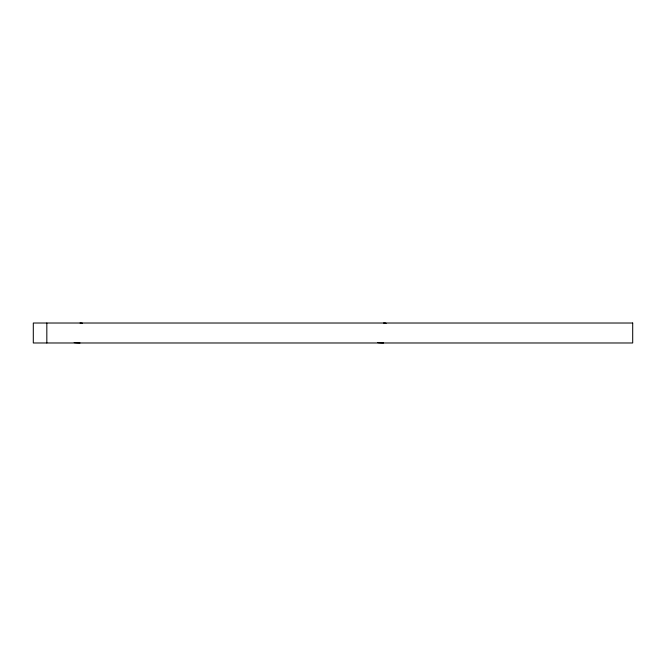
<?xml version="1.0" encoding="UTF-8"?>
<svg xmlns="http://www.w3.org/2000/svg" width="666" height="666" viewBox="0 0 666 666"><rect width="100%" height="100%" fill="white"/><g stroke="black" fill="none" stroke-linecap="round" stroke-linejoin="round"><path stroke-width="1" d="M46.828 323.018L46.828 342.982M383.566 323.018A8.683 0.882 -5.9 0 1 386.105 323.36M383.566 342.973A8.683 0.882 5.9 0 1 377.73 342.64M80.012 323.018A8.683 0.882 -5.9 0 1 82.551 323.36M80.012 342.973A8.683 0.882 5.9 0 1 74.176 342.64M632.7 323.018L33.3 323.018L33.3 342.982L632.7 342.982L632.7 323.018"/></g></svg>
